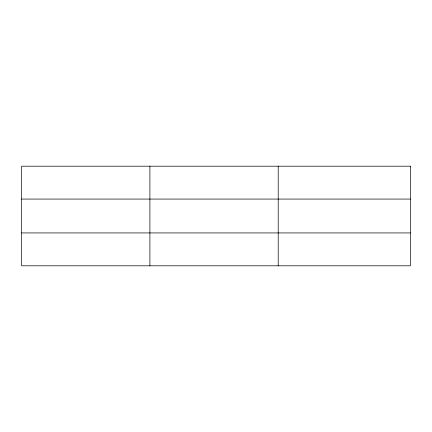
<?xml version="1.0" encoding="UTF-8"?>
<svg xmlns="http://www.w3.org/2000/svg" width="432" height="432" viewBox="0 0 432 432"><rect width="100%" height="100%" fill="white"/><g stroke="black" fill="none" stroke-linecap="round" stroke-linejoin="round"><path stroke-width="0.65" d="M149.904 166.19L149.904 265.81M278.208 166.19L278.208 265.81M21.6 199.066L410.4 199.066M21.6 232.934L410.4 232.934M410.4 166.19L410.4 265.81L21.6 265.81L21.6 166.19L410.4 166.19"/></g></svg>
